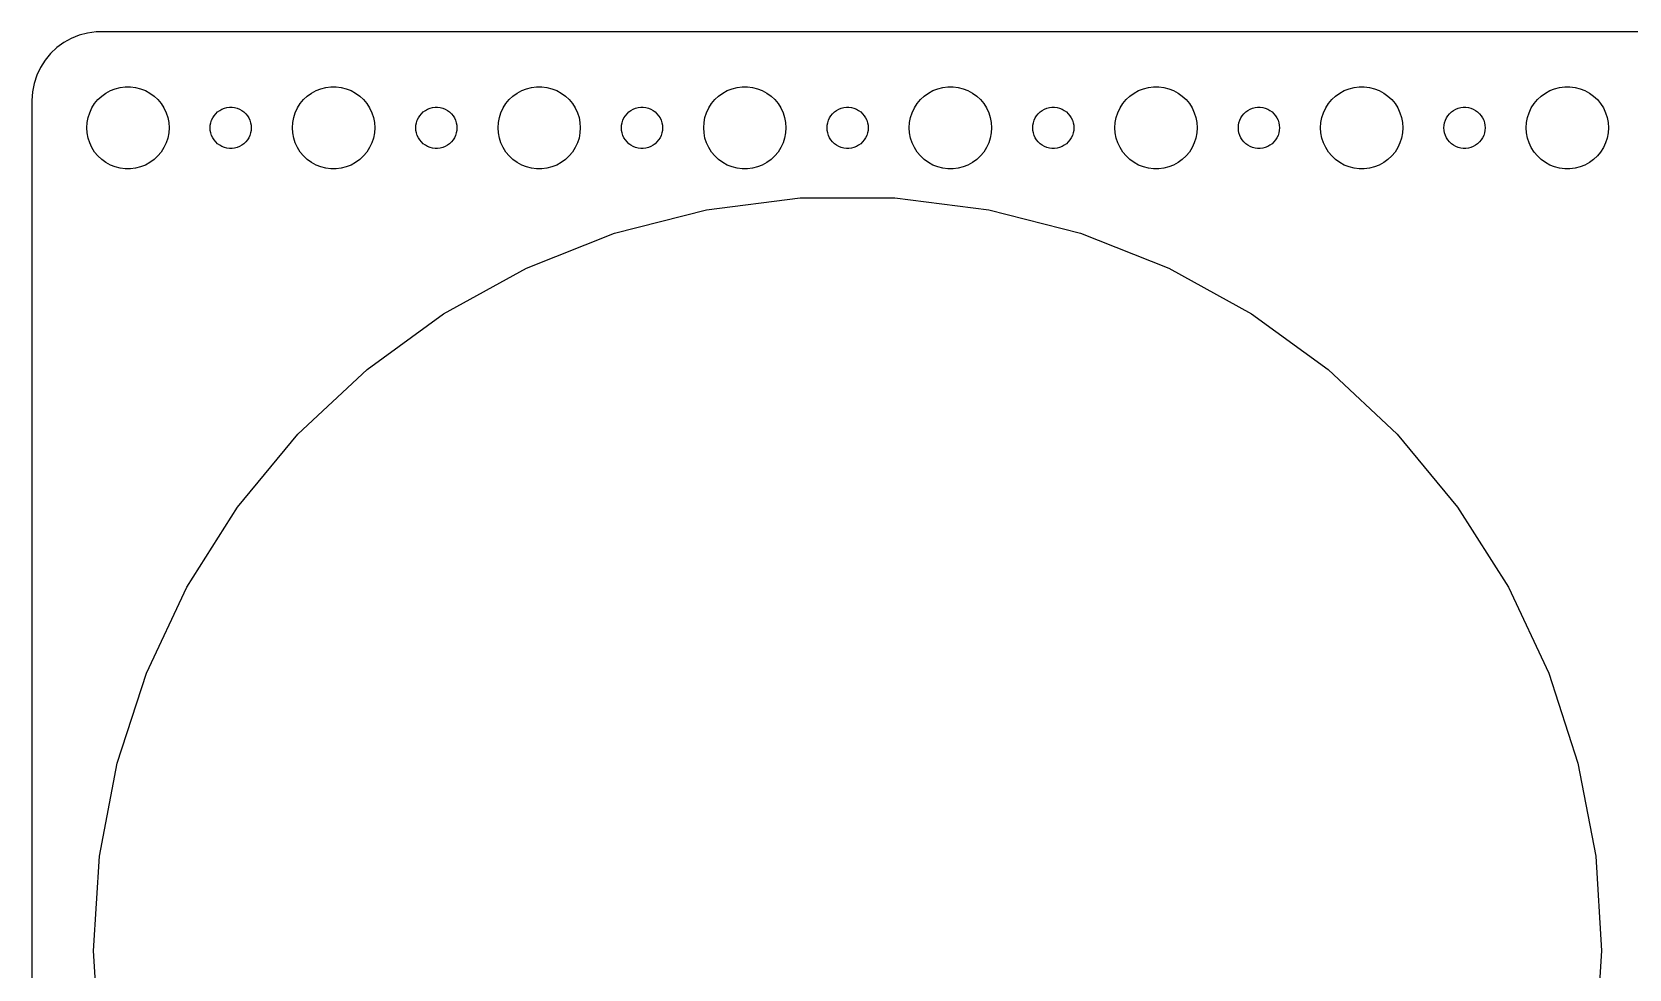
# Model space of a CAD drawing. Header units: metres. Extents: x -232 to 232, y -67 to 67.
# Drawn here: x -232 to -115.5, y -1.3 to 67 of the extents above; entities that cross this region are included whole.
import ezdxf

# ---------------------------------------------------------------- set-up
doc = ezdxf.new("R2010")
doc.units = ezdxf.units.M

msp = doc.modelspace()

# ---------------------------------------------------------------- linework, layer by layer
for p, q in [((-229.129, 66.5241), (-229.679, 66.2216)), ((-228.545, 66.7553), (-229.129, 66.5241)), ((-227.937, 66.9114), (-228.545, 66.7553)), ((-227.314, 66.9901), (-227.937, 66.9114)), ((227.314, 66.9901), (-227.314, 66.9901)), ((-230.645, 65.4227), (-231.045, 64.9389)), ((-230.187, 65.8526), (-230.645, 65.4227)), ((-229.679, 66.2216), (-230.187, 65.8526)), ((-231.382, 64.4088), (-231.649, 63.8406)), ((-231.045, 64.9389), (-231.382, 64.4088)), ((-231.843, 63.2434), (-231.961, 62.6267)), ((-231.649, 63.8406), (-231.843, 63.2434)), ((-225.927, 62.8532), (-225.562, 62.9469)), ((-225.562, 62.9469), (-225.188, 62.9941)), ((-225.188, 62.9941), (-224.812, 62.9941)), ((-224.812, 62.9941), (-224.438, 62.9469)), ((-224.438, 62.9469), (-224.073, 62.8532)), ((-210.927, 62.8532), (-210.562, 62.9469)), ((-210.562, 62.9469), (-210.188, 62.9941)), ((-210.188, 62.9941), (-209.812, 62.9941)), ((-209.812, 62.9941), (-209.438, 62.9469)), ((-209.438, 62.9469), (-209.073, 62.8532)), ((-195.927, 62.8532), (-195.562, 62.9469)), ((-195.562, 62.9469), (-195.188, 62.9941)), ((-195.188, 62.9941), (-194.812, 62.9941)), ((-194.812, 62.9941), (-194.438, 62.9469)), ((-194.438, 62.9469), (-194.073, 62.8532)), ((-180.927, 62.8532), (-180.562, 62.9469)), ((-180.562, 62.9469), (-180.188, 62.9941)), ((-180.188, 62.9941), (-179.812, 62.9941)), ((-179.812, 62.9941), (-179.438, 62.9469)), ((-179.438, 62.9469), (-179.073, 62.8532)), ((-165.927, 62.8532), (-165.562, 62.9469)), ((-165.562, 62.9469), (-165.188, 62.9941)), ((-165.188, 62.9941), (-164.812, 62.9941)), ((-164.812, 62.9941), (-164.438, 62.9469)), ((-164.438, 62.9469), (-164.073, 62.8532)), ((-150.927, 62.8532), (-150.562, 62.9469)), ((-150.562, 62.9469), (-150.188, 62.9941)), ((-150.188, 62.9941), (-149.812, 62.9941)), ((-149.812, 62.9941), (-149.438, 62.9469)), ((-149.438, 62.9469), (-149.073, 62.8532)), ((-135.927, 62.8532), (-135.562, 62.9469)), ((-135.562, 62.9469), (-135.188, 62.9941)), ((-135.188, 62.9941), (-134.812, 62.9941)), ((-134.812, 62.9941), (-134.438, 62.9469)), ((-134.438, 62.9469), (-134.073, 62.8532)), ((-120.927, 62.8532), (-120.562, 62.9469)), ((-120.562, 62.9469), (-120.188, 62.9941)), ((-120.188, 62.9941), (-119.812, 62.9941)), ((-119.812, 62.9941), (-119.438, 62.9469)), ((-119.438, 62.9469), (-119.073, 62.8532)), ((-231.961, 62.6267), (-232, 62)), ((-232, 62), (-232, -62)), ((-227.629, 61.4453), (-227.427, 61.7634)), ((-227.427, 61.7634), (-227.187, 62.0536)), ((-227.187, 62.0536), (-226.912, 62.3115)), ((-226.912, 62.3115), (-226.607, 62.533)), ((-226.607, 62.533), (-226.277, 62.7145)), ((-226.277, 62.7145), (-225.927, 62.8532)), ((-224.073, 62.8532), (-223.723, 62.7145)), ((-223.723, 62.7145), (-223.393, 62.533)), ((-223.393, 62.533), (-223.088, 62.3115)), ((-223.088, 62.3115), (-222.813, 62.0536)), ((-222.813, 62.0536), (-222.573, 61.7634)), ((-222.573, 61.7634), (-222.371, 61.4453)), ((-212.629, 61.4453), (-212.427, 61.7634)), ((-212.427, 61.7634), (-212.187, 62.0536)), ((-212.187, 62.0536), (-211.912, 62.3115)), ((-211.912, 62.3115), (-211.607, 62.533)), ((-211.607, 62.533), (-211.277, 62.7145)), ((-211.277, 62.7145), (-210.927, 62.8532)), ((-209.073, 62.8532), (-208.723, 62.7145)), ((-208.723, 62.7145), (-208.393, 62.533)), ((-208.393, 62.533), (-208.088, 62.3115)), ((-208.088, 62.3115), (-207.813, 62.0536)), ((-207.813, 62.0536), (-207.573, 61.7634)), ((-207.573, 61.7634), (-207.371, 61.4453)), ((-197.629, 61.4453), (-197.427, 61.7634)), ((-197.427, 61.7634), (-197.187, 62.0536)), ((-197.187, 62.0536), (-196.912, 62.3115)), ((-196.912, 62.3115), (-196.607, 62.533)), ((-196.607, 62.533), (-196.277, 62.7145)), ((-196.277, 62.7145), (-195.927, 62.8532)), ((-194.073, 62.8532), (-193.723, 62.7145)), ((-193.723, 62.7145), (-193.393, 62.533)), ((-193.393, 62.533), (-193.088, 62.3115)), ((-193.088, 62.3115), (-192.813, 62.0536)), ((-192.813, 62.0536), (-192.573, 61.7634)), ((-192.573, 61.7634), (-192.371, 61.4453)), ((-182.629, 61.4453), (-182.427, 61.7634)), ((-182.427, 61.7634), (-182.187, 62.0536)), ((-182.187, 62.0536), (-181.912, 62.3115)), ((-181.912, 62.3115), (-181.607, 62.533)), ((-181.607, 62.533), (-181.277, 62.7145)), ((-181.277, 62.7145), (-180.927, 62.8532)), ((-179.073, 62.8532), (-178.723, 62.7145)), ((-178.723, 62.7145), (-178.393, 62.533)), ((-178.393, 62.533), (-178.088, 62.3115)), ((-178.088, 62.3115), (-177.813, 62.0536)), ((-177.813, 62.0536), (-177.573, 61.7634)), ((-177.573, 61.7634), (-177.371, 61.4453)), ((-167.629, 61.4453), (-167.427, 61.7634)), ((-167.427, 61.7634), (-167.187, 62.0536)), ((-167.187, 62.0536), (-166.912, 62.3115)), ((-166.912, 62.3115), (-166.607, 62.533)), ((-166.607, 62.533), (-166.277, 62.7145)), ((-166.277, 62.7145), (-165.927, 62.8532)), ((-164.073, 62.8532), (-163.723, 62.7145)), ((-163.723, 62.7145), (-163.393, 62.533)), ((-163.393, 62.533), (-163.088, 62.3115)), ((-163.088, 62.3115), (-162.813, 62.0536)), ((-162.813, 62.0536), (-162.573, 61.7634)), ((-162.573, 61.7634), (-162.371, 61.4453)), ((-152.629, 61.4453), (-152.427, 61.7634)), ((-152.427, 61.7634), (-152.187, 62.0536)), ((-152.187, 62.0536), (-151.912, 62.3115)), ((-151.912, 62.3115), (-151.607, 62.533)), ((-151.607, 62.533), (-151.277, 62.7145)), ((-151.277, 62.7145), (-150.927, 62.8532)), ((-149.073, 62.8532), (-148.723, 62.7145)), ((-148.723, 62.7145), (-148.393, 62.533)), ((-148.393, 62.533), (-148.088, 62.3115)), ((-148.088, 62.3115), (-147.813, 62.0536)), ((-147.813, 62.0536), (-147.573, 61.7634)), ((-147.573, 61.7634), (-147.371, 61.4453)), ((-137.629, 61.4453), (-137.427, 61.7634)), ((-137.427, 61.7634), (-137.187, 62.0536)), ((-137.187, 62.0536), (-136.912, 62.3115)), ((-136.912, 62.3115), (-136.607, 62.533)), ((-136.607, 62.533), (-136.277, 62.7145)), ((-136.277, 62.7145), (-135.927, 62.8532)), ((-134.073, 62.8532), (-133.723, 62.7145)), ((-133.723, 62.7145), (-133.393, 62.533)), ((-133.393, 62.533), (-133.088, 62.3115)), ((-133.088, 62.3115), (-132.813, 62.0536)), ((-132.813, 62.0536), (-132.573, 61.7634)), ((-132.573, 61.7634), (-132.371, 61.4453)), ((-122.629, 61.4453), (-122.427, 61.7634)), ((-122.427, 61.7634), (-122.187, 62.0536)), ((-122.187, 62.0536), (-121.912, 62.3115)), ((-121.912, 62.3115), (-121.607, 62.533)), ((-121.607, 62.533), (-121.277, 62.7145)), ((-121.277, 62.7145), (-120.927, 62.8532)), ((-119.073, 62.8532), (-118.723, 62.7145)), ((-118.723, 62.7145), (-118.393, 62.533)), ((-118.393, 62.533), (-118.088, 62.3115)), ((-118.088, 62.3115), (-117.813, 62.0536)), ((-117.813, 62.0536), (-117.573, 61.7634)), ((-117.573, 61.7634), (-117.371, 61.4453)), ((-227.976, 60.376), (-227.906, 60.7461)), ((-227.906, 60.7461), (-227.789, 61.1044)), ((-227.789, 61.1044), (-227.629, 61.4453)), ((-222.371, 61.4453), (-222.211, 61.1044)), ((-222.211, 61.1044), (-222.094, 60.7461)), ((-222.094, 60.7461), (-222.024, 60.376)), ((-218.895, 60.5522), (-218.814, 60.7226)), ((-218.814, 60.7226), (-218.714, 60.8817)), ((-218.714, 60.8817), (-218.593, 61.0268)), ((-218.593, 61.0268), (-218.456, 61.1558)), ((-218.456, 61.1558), (-218.304, 61.2665)), ((-218.304, 61.2665), (-218.139, 61.3572)), ((-218.139, 61.3572), (-217.964, 61.4266)), ((-217.964, 61.4266), (-217.781, 61.4734)), ((-217.781, 61.4734), (-217.594, 61.497)), ((-217.594, 61.497), (-217.406, 61.497)), ((-217.406, 61.497), (-217.219, 61.4734)), ((-217.219, 61.4734), (-217.036, 61.4266)), ((-217.036, 61.4266), (-216.861, 61.3572)), ((-216.861, 61.3572), (-216.696, 61.2665)), ((-216.696, 61.2665), (-216.544, 61.1558)), ((-216.544, 61.1558), (-216.407, 61.0268)), ((-216.407, 61.0268), (-216.286, 60.8817)), ((-216.286, 60.8817), (-216.186, 60.7226)), ((-216.186, 60.7226), (-216.105, 60.5522)), ((-212.976, 60.376), (-212.906, 60.7461)), ((-212.906, 60.7461), (-212.789, 61.1044)), ((-212.789, 61.1044), (-212.629, 61.4453)), ((-207.371, 61.4453), (-207.211, 61.1044)), ((-207.211, 61.1044), (-207.094, 60.7461)), ((-207.094, 60.7461), (-207.024, 60.376)), ((-203.895, 60.5522), (-203.814, 60.7226)), ((-203.814, 60.7226), (-203.714, 60.8817)), ((-203.714, 60.8817), (-203.593, 61.0268)), ((-203.593, 61.0268), (-203.456, 61.1558)), ((-203.456, 61.1558), (-203.304, 61.2665)), ((-203.304, 61.2665), (-203.139, 61.3572)), ((-203.139, 61.3572), (-202.964, 61.4266)), ((-202.964, 61.4266), (-202.781, 61.4734)), ((-202.781, 61.4734), (-202.594, 61.497)), ((-202.594, 61.497), (-202.406, 61.497)), ((-202.406, 61.497), (-202.219, 61.4734)), ((-202.219, 61.4734), (-202.036, 61.4266)), ((-202.036, 61.4266), (-201.861, 61.3572)), ((-201.861, 61.3572), (-201.696, 61.2665)), ((-201.696, 61.2665), (-201.544, 61.1558)), ((-201.544, 61.1558), (-201.407, 61.0268)), ((-201.407, 61.0268), (-201.286, 60.8817)), ((-201.286, 60.8817), (-201.186, 60.7226)), ((-201.186, 60.7226), (-201.105, 60.5522)), ((-197.976, 60.376), (-197.906, 60.7461)), ((-197.906, 60.7461), (-197.789, 61.1044)), ((-197.789, 61.1044), (-197.629, 61.4453)), ((-192.371, 61.4453), (-192.211, 61.1044)), ((-192.211, 61.1044), (-192.094, 60.7461)), ((-192.094, 60.7461), (-192.024, 60.376)), ((-188.895, 60.5522), (-188.814, 60.7226)), ((-188.814, 60.7226), (-188.714, 60.8817)), ((-188.714, 60.8817), (-188.593, 61.0268)), ((-188.593, 61.0268), (-188.456, 61.1558)), ((-188.456, 61.1558), (-188.304, 61.2665)), ((-188.304, 61.2665), (-188.139, 61.3572)), ((-188.139, 61.3572), (-187.964, 61.4266)), ((-187.964, 61.4266), (-187.781, 61.4734)), ((-187.781, 61.4734), (-187.594, 61.497)), ((-187.594, 61.497), (-187.406, 61.497)), ((-187.406, 61.497), (-187.219, 61.4734)), ((-187.219, 61.4734), (-187.036, 61.4266)), ((-187.036, 61.4266), (-186.861, 61.3572)), ((-186.861, 61.3572), (-186.696, 61.2665)), ((-186.696, 61.2665), (-186.544, 61.1558)), ((-186.544, 61.1558), (-186.407, 61.0268)), ((-186.407, 61.0268), (-186.286, 60.8817)), ((-186.286, 60.8817), (-186.186, 60.7226)), ((-186.186, 60.7226), (-186.105, 60.5522)), ((-182.976, 60.376), (-182.906, 60.7461)), ((-182.906, 60.7461), (-182.789, 61.1044)), ((-182.789, 61.1044), (-182.629, 61.4453)), ((-177.371, 61.4453), (-177.211, 61.1044)), ((-177.211, 61.1044), (-177.094, 60.7461)), ((-177.094, 60.7461), (-177.024, 60.376)), ((-173.895, 60.5522), (-173.814, 60.7226)), ((-173.814, 60.7226), (-173.714, 60.8817)), ((-173.714, 60.8817), (-173.593, 61.0268)), ((-173.593, 61.0268), (-173.456, 61.1558)), ((-173.456, 61.1558), (-173.304, 61.2665)), ((-173.304, 61.2665), (-173.139, 61.3572)), ((-173.139, 61.3572), (-172.964, 61.4266)), ((-172.964, 61.4266), (-172.781, 61.4734)), ((-172.781, 61.4734), (-172.594, 61.497)), ((-172.594, 61.497), (-172.406, 61.497)), ((-172.406, 61.497), (-172.219, 61.4734)), ((-172.219, 61.4734), (-172.036, 61.4266)), ((-172.036, 61.4266), (-171.861, 61.3572)), ((-171.861, 61.3572), (-171.696, 61.2665)), ((-171.696, 61.2665), (-171.544, 61.1558)), ((-171.544, 61.1558), (-171.407, 61.0268)), ((-171.407, 61.0268), (-171.286, 60.8817)), ((-171.286, 60.8817), (-171.186, 60.7226)), ((-171.186, 60.7226), (-171.105, 60.5522)), ((-167.976, 60.376), (-167.906, 60.7461)), ((-167.906, 60.7461), (-167.789, 61.1044)), ((-167.789, 61.1044), (-167.629, 61.4453)), ((-162.371, 61.4453), (-162.211, 61.1044)), ((-162.211, 61.1044), (-162.094, 60.7461)), ((-162.094, 60.7461), (-162.024, 60.376)), ((-158.895, 60.5522), (-158.814, 60.7226)), ((-158.814, 60.7226), (-158.714, 60.8817)), ((-158.714, 60.8817), (-158.593, 61.0268)), ((-158.593, 61.0268), (-158.456, 61.1558)), ((-158.456, 61.1558), (-158.304, 61.2665)), ((-158.304, 61.2665), (-158.139, 61.3572)), ((-158.139, 61.3572), (-157.964, 61.4266)), ((-157.964, 61.4266), (-157.781, 61.4734)), ((-157.781, 61.4734), (-157.594, 61.497)), ((-157.594, 61.497), (-157.406, 61.497)), ((-157.406, 61.497), (-157.219, 61.4734)), ((-157.219, 61.4734), (-157.036, 61.4266)), ((-157.036, 61.4266), (-156.861, 61.3572)), ((-156.861, 61.3572), (-156.696, 61.2665)), ((-156.696, 61.2665), (-156.544, 61.1558)), ((-156.544, 61.1558), (-156.407, 61.0268)), ((-156.407, 61.0268), (-156.286, 60.8817)), ((-156.286, 60.8817), (-156.186, 60.7226)), ((-156.186, 60.7226), (-156.105, 60.5522)), ((-152.976, 60.376), (-152.906, 60.7461)), ((-152.906, 60.7461), (-152.789, 61.1044)), ((-152.789, 61.1044), (-152.629, 61.4453)), ((-147.371, 61.4453), (-147.211, 61.1044)), ((-147.211, 61.1044), (-147.094, 60.7461)), ((-147.094, 60.7461), (-147.024, 60.376)), ((-143.895, 60.5522), (-143.814, 60.7226)), ((-143.814, 60.7226), (-143.714, 60.8817)), ((-143.714, 60.8817), (-143.593, 61.0268)), ((-143.593, 61.0268), (-143.456, 61.1558)), ((-143.456, 61.1558), (-143.304, 61.2665)), ((-143.304, 61.2665), (-143.139, 61.3572)), ((-143.139, 61.3572), (-142.964, 61.4266)), ((-142.964, 61.4266), (-142.781, 61.4734)), ((-142.781, 61.4734), (-142.594, 61.497)), ((-142.594, 61.497), (-142.406, 61.497)), ((-142.406, 61.497), (-142.219, 61.4734)), ((-142.219, 61.4734), (-142.036, 61.4266)), ((-142.036, 61.4266), (-141.861, 61.3572)), ((-141.861, 61.3572), (-141.696, 61.2665)), ((-141.696, 61.2665), (-141.544, 61.1558)), ((-141.544, 61.1558), (-141.407, 61.0268)), ((-141.407, 61.0268), (-141.286, 60.8817)), ((-141.286, 60.8817), (-141.186, 60.7226)), ((-141.186, 60.7226), (-141.105, 60.5522)), ((-137.976, 60.376), (-137.906, 60.7461)), ((-137.906, 60.7461), (-137.789, 61.1044)), ((-137.789, 61.1044), (-137.629, 61.4453)), ((-132.371, 61.4453), (-132.211, 61.1044)), ((-132.211, 61.1044), (-132.094, 60.7461)), ((-132.094, 60.7461), (-132.024, 60.376)), ((-128.895, 60.5522), (-128.814, 60.7226)), ((-128.814, 60.7226), (-128.714, 60.8817)), ((-128.714, 60.8817), (-128.593, 61.0268)), ((-128.593, 61.0268), (-128.456, 61.1558)), ((-128.456, 61.1558), (-128.304, 61.2665)), ((-128.304, 61.2665), (-128.139, 61.3572)), ((-128.139, 61.3572), (-127.964, 61.4266)), ((-127.964, 61.4266), (-127.781, 61.4734)), ((-127.781, 61.4734), (-127.594, 61.497)), ((-127.594, 61.497), (-127.406, 61.497)), ((-127.406, 61.497), (-127.219, 61.4734)), ((-127.219, 61.4734), (-127.036, 61.4266)), ((-127.036, 61.4266), (-126.861, 61.3572)), ((-126.861, 61.3572), (-126.696, 61.2665)), ((-126.696, 61.2665), (-126.544, 61.1558)), ((-126.544, 61.1558), (-126.407, 61.0268)), ((-126.407, 61.0268), (-126.286, 60.8817)), ((-126.286, 60.8817), (-126.186, 60.7226)), ((-126.186, 60.7226), (-126.105, 60.5522)), ((-122.976, 60.376), (-122.906, 60.7461)), ((-122.906, 60.7461), (-122.789, 61.1044)), ((-122.789, 61.1044), (-122.629, 61.4453)), ((-117.371, 61.4453), (-117.211, 61.1044)), ((-117.211, 61.1044), (-117.094, 60.7461)), ((-117.094, 60.7461), (-117.024, 60.376)), ((-228, 60), (-227.976, 60.376)), ((-227.976, 59.624), (-228, 60)), ((-227.906, 59.2539), (-227.976, 59.624)), ((-222.024, 59.624), (-222.094, 59.2539)), ((-222.024, 60.376), (-222, 60)), ((-222, 60), (-222.024, 59.624)), ((-219, 60), (-218.988, 60.188)), ((-218.988, 59.812), (-219, 60)), ((-218.988, 60.188), (-218.953, 60.373)), ((-218.953, 59.627), (-218.988, 59.812)), ((-218.953, 60.373), (-218.895, 60.5522)), ((-218.895, 59.4478), (-218.953, 59.627)), ((-218.814, 59.2774), (-218.895, 59.4478)), ((-216.105, 59.4478), (-216.186, 59.2774)), ((-216.105, 60.5522), (-216.047, 60.373)), ((-216.047, 59.627), (-216.105, 59.4478)), ((-216.047, 60.373), (-216.012, 60.188)), ((-216.012, 59.812), (-216.047, 59.627)), ((-216.012, 60.188), (-216, 60)), ((-216, 60), (-216.012, 59.812)), ((-213, 60), (-212.976, 60.376)), ((-212.976, 59.624), (-213, 60)), ((-212.906, 59.2539), (-212.976, 59.624)), ((-207.024, 59.624), (-207.094, 59.2539)), ((-207.024, 60.376), (-207, 60)), ((-207, 60), (-207.024, 59.624)), ((-204, 60), (-203.988, 60.188)), ((-203.988, 59.812), (-204, 60)), ((-203.988, 60.188), (-203.953, 60.373)), ((-203.953, 59.627), (-203.988, 59.812)), ((-203.953, 60.373), (-203.895, 60.5522)), ((-203.895, 59.4478), (-203.953, 59.627)), ((-203.814, 59.2774), (-203.895, 59.4478)), ((-201.105, 59.4478), (-201.186, 59.2774)), ((-201.105, 60.5522), (-201.047, 60.373)), ((-201.047, 59.627), (-201.105, 59.4478)), ((-201.047, 60.373), (-201.012, 60.188)), ((-201.012, 59.812), (-201.047, 59.627)), ((-201.012, 60.188), (-201, 60)), ((-201, 60), (-201.012, 59.812)), ((-198, 60), (-197.976, 60.376)), ((-197.976, 59.624), (-198, 60)), ((-197.906, 59.2539), (-197.976, 59.624)), ((-192.024, 59.624), (-192.094, 59.2539)), ((-192.024, 60.376), (-192, 60)), ((-192, 60), (-192.024, 59.624)), ((-189, 60), (-188.988, 60.188)), ((-188.988, 59.812), (-189, 60)), ((-188.988, 60.188), (-188.953, 60.373)), ((-188.953, 59.627), (-188.988, 59.812)), ((-188.953, 60.373), (-188.895, 60.5522)), ((-188.895, 59.4478), (-188.953, 59.627)), ((-188.814, 59.2774), (-188.895, 59.4478)), ((-186.105, 59.4478), (-186.186, 59.2774)), ((-186.105, 60.5522), (-186.047, 60.373)), ((-186.047, 59.627), (-186.105, 59.4478)), ((-186.047, 60.373), (-186.012, 60.188)), ((-186.012, 59.812), (-186.047, 59.627)), ((-186.012, 60.188), (-186, 60)), ((-186, 60), (-186.012, 59.812)), ((-183, 60), (-182.976, 60.376)), ((-182.976, 59.624), (-183, 60)), ((-182.906, 59.2539), (-182.976, 59.624)), ((-177.024, 59.624), (-177.094, 59.2539)), ((-177.024, 60.376), (-177, 60)), ((-177, 60), (-177.024, 59.624)), ((-174, 60), (-173.988, 60.188)), ((-173.988, 59.812), (-174, 60)), ((-173.988, 60.188), (-173.953, 60.373)), ((-173.953, 59.627), (-173.988, 59.812)), ((-173.953, 60.373), (-173.895, 60.5522)), ((-173.895, 59.4478), (-173.953, 59.627)), ((-173.814, 59.2774), (-173.895, 59.4478)), ((-171.105, 59.4478), (-171.186, 59.2774)), ((-171.105, 60.5522), (-171.047, 60.373)), ((-171.047, 59.627), (-171.105, 59.4478)), ((-171.047, 60.373), (-171.012, 60.188)), ((-171.012, 59.812), (-171.047, 59.627)), ((-171.012, 60.188), (-171, 60)), ((-171, 60), (-171.012, 59.812)), ((-168, 60), (-167.976, 60.376)), ((-167.976, 59.624), (-168, 60)), ((-167.906, 59.2539), (-167.976, 59.624)), ((-162.024, 59.624), (-162.094, 59.2539)), ((-162.024, 60.376), (-162, 60)), ((-162, 60), (-162.024, 59.624)), ((-159, 60), (-158.988, 60.188)), ((-158.988, 59.812), (-159, 60)), ((-158.988, 60.188), (-158.953, 60.373)), ((-158.953, 59.627), (-158.988, 59.812)), ((-158.953, 60.373), (-158.895, 60.5522)), ((-158.895, 59.4478), (-158.953, 59.627)), ((-158.814, 59.2774), (-158.895, 59.4478)), ((-156.105, 59.4478), (-156.186, 59.2774)), ((-156.105, 60.5522), (-156.047, 60.373)), ((-156.047, 59.627), (-156.105, 59.4478)), ((-156.047, 60.373), (-156.012, 60.188)), ((-156.012, 59.812), (-156.047, 59.627)), ((-156.012, 60.188), (-156, 60)), ((-156, 60), (-156.012, 59.812)), ((-153, 60), (-152.976, 60.376)), ((-152.976, 59.624), (-153, 60)), ((-152.906, 59.2539), (-152.976, 59.624)), ((-147.024, 59.624), (-147.094, 59.2539)), ((-147.024, 60.376), (-147, 60)), ((-147, 60), (-147.024, 59.624)), ((-144, 60), (-143.988, 60.188)), ((-143.988, 59.812), (-144, 60)), ((-143.988, 60.188), (-143.953, 60.373)), ((-143.953, 59.627), (-143.988, 59.812)), ((-143.953, 60.373), (-143.895, 60.5522)), ((-143.895, 59.4478), (-143.953, 59.627)), ((-143.814, 59.2774), (-143.895, 59.4478)), ((-141.105, 59.4478), (-141.186, 59.2774)), ((-141.105, 60.5522), (-141.047, 60.373)), ((-141.047, 59.627), (-141.105, 59.4478)), ((-141.047, 60.373), (-141.012, 60.188)), ((-141.012, 59.812), (-141.047, 59.627)), ((-141.012, 60.188), (-141, 60)), ((-141, 60), (-141.012, 59.812)), ((-138, 60), (-137.976, 60.376)), ((-137.976, 59.624), (-138, 60)), ((-137.906, 59.2539), (-137.976, 59.624)), ((-132.024, 59.624), (-132.094, 59.2539)), ((-132.024, 60.376), (-132, 60)), ((-132, 60), (-132.024, 59.624)), ((-129, 60), (-128.988, 60.188)), ((-128.988, 59.812), (-129, 60)), ((-128.988, 60.188), (-128.953, 60.373)), ((-128.953, 59.627), (-128.988, 59.812)), ((-128.953, 60.373), (-128.895, 60.5522)), ((-128.895, 59.4478), (-128.953, 59.627)), ((-128.814, 59.2774), (-128.895, 59.4478)), ((-126.105, 59.4478), (-126.186, 59.2774)), ((-126.105, 60.5522), (-126.047, 60.373)), ((-126.047, 59.627), (-126.105, 59.4478)), ((-126.047, 60.373), (-126.012, 60.188)), ((-126.012, 59.812), (-126.047, 59.627)), ((-126.012, 60.188), (-126, 60)), ((-126, 60), (-126.012, 59.812)), ((-123, 60), (-122.976, 60.376)), ((-122.976, 59.624), (-123, 60)), ((-122.906, 59.2539), (-122.976, 59.624)), ((-117.024, 59.624), (-117.094, 59.2539)), ((-117.024, 60.376), (-117, 60)), ((-117, 60), (-117.024, 59.624)), ((-227.789, 58.8956), (-227.906, 59.2539)), ((-227.629, 58.5547), (-227.789, 58.8956)), ((-227.427, 58.2366), (-227.629, 58.5547)), ((-222.371, 58.5547), (-222.573, 58.2366)), ((-222.211, 58.8956), (-222.371, 58.5547)), ((-222.094, 59.2539), (-222.211, 58.8956)), ((-218.714, 59.1183), (-218.814, 59.2774)), ((-218.593, 58.9732), (-218.714, 59.1183)), ((-218.456, 58.8442), (-218.593, 58.9732)), ((-218.304, 58.7335), (-218.456, 58.8442)), ((-218.139, 58.6428), (-218.304, 58.7335)), ((-217.964, 58.5734), (-218.139, 58.6428)), ((-217.781, 58.5266), (-217.964, 58.5734)), ((-217.594, 58.503), (-217.781, 58.5266)), ((-217.406, 58.503), (-217.594, 58.503)), ((-217.219, 58.5266), (-217.406, 58.503)), ((-217.036, 58.5734), (-217.219, 58.5266)), ((-216.861, 58.6428), (-217.036, 58.5734)), ((-216.696, 58.7335), (-216.861, 58.6428)), ((-216.544, 58.8442), (-216.696, 58.7335)), ((-216.407, 58.9732), (-216.544, 58.8442)), ((-216.286, 59.1183), (-216.407, 58.9732)), ((-216.186, 59.2774), (-216.286, 59.1183)), ((-212.789, 58.8956), (-212.906, 59.2539)), ((-212.629, 58.5547), (-212.789, 58.8956)), ((-212.427, 58.2366), (-212.629, 58.5547)), ((-207.371, 58.5547), (-207.573, 58.2366)), ((-207.211, 58.8956), (-207.371, 58.5547)), ((-207.094, 59.2539), (-207.211, 58.8956)), ((-203.714, 59.1183), (-203.814, 59.2774)), ((-203.593, 58.9732), (-203.714, 59.1183)), ((-203.456, 58.8442), (-203.593, 58.9732)), ((-203.304, 58.7335), (-203.456, 58.8442)), ((-203.139, 58.6428), (-203.304, 58.7335)), ((-202.964, 58.5734), (-203.139, 58.6428)), ((-202.781, 58.5266), (-202.964, 58.5734)), ((-202.594, 58.503), (-202.781, 58.5266)), ((-202.406, 58.503), (-202.594, 58.503)), ((-202.219, 58.5266), (-202.406, 58.503)), ((-202.036, 58.5734), (-202.219, 58.5266)), ((-201.861, 58.6428), (-202.036, 58.5734)), ((-201.696, 58.7335), (-201.861, 58.6428)), ((-201.544, 58.8442), (-201.696, 58.7335)), ((-201.407, 58.9732), (-201.544, 58.8442)), ((-201.286, 59.1183), (-201.407, 58.9732)), ((-201.186, 59.2774), (-201.286, 59.1183)), ((-197.789, 58.8956), (-197.906, 59.2539)), ((-197.629, 58.5547), (-197.789, 58.8956)), ((-197.427, 58.2366), (-197.629, 58.5547)), ((-192.371, 58.5547), (-192.573, 58.2366)), ((-192.211, 58.8956), (-192.371, 58.5547)), ((-192.094, 59.2539), (-192.211, 58.8956)), ((-188.714, 59.1183), (-188.814, 59.2774)), ((-188.593, 58.9732), (-188.714, 59.1183)), ((-188.456, 58.8442), (-188.593, 58.9732)), ((-188.304, 58.7335), (-188.456, 58.8442)), ((-188.139, 58.6428), (-188.304, 58.7335)), ((-187.964, 58.5734), (-188.139, 58.6428)), ((-187.781, 58.5266), (-187.964, 58.5734)), ((-187.594, 58.503), (-187.781, 58.5266)), ((-187.406, 58.503), (-187.594, 58.503)), ((-187.219, 58.5266), (-187.406, 58.503)), ((-187.036, 58.5734), (-187.219, 58.5266)), ((-186.861, 58.6428), (-187.036, 58.5734)), ((-186.696, 58.7335), (-186.861, 58.6428)), ((-186.544, 58.8442), (-186.696, 58.7335)), ((-186.407, 58.9732), (-186.544, 58.8442)), ((-186.286, 59.1183), (-186.407, 58.9732)), ((-186.186, 59.2774), (-186.286, 59.1183)), ((-182.789, 58.8956), (-182.906, 59.2539)), ((-182.629, 58.5547), (-182.789, 58.8956)), ((-182.427, 58.2366), (-182.629, 58.5547)), ((-177.371, 58.5547), (-177.573, 58.2366)), ((-177.211, 58.8956), (-177.371, 58.5547)), ((-177.094, 59.2539), (-177.211, 58.8956)), ((-173.714, 59.1183), (-173.814, 59.2774)), ((-173.593, 58.9732), (-173.714, 59.1183)), ((-173.456, 58.8442), (-173.593, 58.9732)), ((-173.304, 58.7335), (-173.456, 58.8442)), ((-173.139, 58.6428), (-173.304, 58.7335)), ((-172.964, 58.5734), (-173.139, 58.6428)), ((-172.781, 58.5266), (-172.964, 58.5734)), ((-172.594, 58.503), (-172.781, 58.5266)), ((-172.406, 58.503), (-172.594, 58.503)), ((-172.219, 58.5266), (-172.406, 58.503)), ((-172.036, 58.5734), (-172.219, 58.5266)), ((-171.861, 58.6428), (-172.036, 58.5734)), ((-171.696, 58.7335), (-171.861, 58.6428)), ((-171.544, 58.8442), (-171.696, 58.7335)), ((-171.407, 58.9732), (-171.544, 58.8442)), ((-171.286, 59.1183), (-171.407, 58.9732)), ((-171.186, 59.2774), (-171.286, 59.1183)), ((-167.789, 58.8956), (-167.906, 59.2539)), ((-167.629, 58.5547), (-167.789, 58.8956)), ((-167.427, 58.2366), (-167.629, 58.5547)), ((-162.371, 58.5547), (-162.573, 58.2366)), ((-162.211, 58.8956), (-162.371, 58.5547)), ((-162.094, 59.2539), (-162.211, 58.8956)), ((-158.714, 59.1183), (-158.814, 59.2774)), ((-158.593, 58.9732), (-158.714, 59.1183)), ((-158.456, 58.8442), (-158.593, 58.9732)), ((-158.304, 58.7335), (-158.456, 58.8442)), ((-158.139, 58.6428), (-158.304, 58.7335)), ((-157.964, 58.5734), (-158.139, 58.6428)), ((-157.781, 58.5266), (-157.964, 58.5734)), ((-157.594, 58.503), (-157.781, 58.5266)), ((-157.406, 58.503), (-157.594, 58.503)), ((-157.219, 58.5266), (-157.406, 58.503)), ((-157.036, 58.5734), (-157.219, 58.5266)), ((-156.861, 58.6428), (-157.036, 58.5734)), ((-156.696, 58.7335), (-156.861, 58.6428)), ((-156.544, 58.8442), (-156.696, 58.7335)), ((-156.407, 58.9732), (-156.544, 58.8442)), ((-156.286, 59.1183), (-156.407, 58.9732)), ((-156.186, 59.2774), (-156.286, 59.1183)), ((-152.789, 58.8956), (-152.906, 59.2539)), ((-152.629, 58.5547), (-152.789, 58.8956)), ((-152.427, 58.2366), (-152.629, 58.5547)), ((-147.371, 58.5547), (-147.573, 58.2366)), ((-147.211, 58.8956), (-147.371, 58.5547)), ((-147.094, 59.2539), (-147.211, 58.8956)), ((-143.714, 59.1183), (-143.814, 59.2774)), ((-143.593, 58.9732), (-143.714, 59.1183)), ((-143.456, 58.8442), (-143.593, 58.9732)), ((-143.304, 58.7335), (-143.456, 58.8442)), ((-143.139, 58.6428), (-143.304, 58.7335)), ((-142.964, 58.5734), (-143.139, 58.6428)), ((-142.781, 58.5266), (-142.964, 58.5734)), ((-142.594, 58.503), (-142.781, 58.5266)), ((-142.406, 58.503), (-142.594, 58.503)), ((-142.219, 58.5266), (-142.406, 58.503)), ((-142.036, 58.5734), (-142.219, 58.5266)), ((-141.861, 58.6428), (-142.036, 58.5734)), ((-141.696, 58.7335), (-141.861, 58.6428)), ((-141.544, 58.8442), (-141.696, 58.7335)), ((-141.407, 58.9732), (-141.544, 58.8442)), ((-141.286, 59.1183), (-141.407, 58.9732)), ((-141.186, 59.2774), (-141.286, 59.1183)), ((-137.789, 58.8956), (-137.906, 59.2539)), ((-137.629, 58.5547), (-137.789, 58.8956)), ((-137.427, 58.2366), (-137.629, 58.5547)), ((-132.371, 58.5547), (-132.573, 58.2366)), ((-132.211, 58.8956), (-132.371, 58.5547)), ((-132.094, 59.2539), (-132.211, 58.8956)), ((-128.714, 59.1183), (-128.814, 59.2774)), ((-128.593, 58.9732), (-128.714, 59.1183)), ((-128.456, 58.8442), (-128.593, 58.9732)), ((-128.304, 58.7335), (-128.456, 58.8442)), ((-128.139, 58.6428), (-128.304, 58.7335)), ((-127.964, 58.5734), (-128.139, 58.6428)), ((-127.781, 58.5266), (-127.964, 58.5734)), ((-127.594, 58.503), (-127.781, 58.5266)), ((-127.406, 58.503), (-127.594, 58.503)), ((-127.219, 58.5266), (-127.406, 58.503)), ((-127.036, 58.5734), (-127.219, 58.5266)), ((-126.861, 58.6428), (-127.036, 58.5734)), ((-126.696, 58.7335), (-126.861, 58.6428)), ((-126.544, 58.8442), (-126.696, 58.7335)), ((-126.407, 58.9732), (-126.544, 58.8442)), ((-126.286, 59.1183), (-126.407, 58.9732)), ((-126.186, 59.2774), (-126.286, 59.1183)), ((-122.789, 58.8956), (-122.906, 59.2539)), ((-122.629, 58.5547), (-122.789, 58.8956)), ((-122.427, 58.2366), (-122.629, 58.5547)), ((-117.371, 58.5547), (-117.573, 58.2366)), ((-117.211, 58.8956), (-117.371, 58.5547)), ((-117.094, 59.2539), (-117.211, 58.8956)), ((-227.187, 57.9464), (-227.427, 58.2366)), ((-226.912, 57.6885), (-227.187, 57.9464)), ((-226.607, 57.467), (-226.912, 57.6885)), ((-226.277, 57.2855), (-226.607, 57.467)), ((-225.927, 57.1468), (-226.277, 57.2855)), ((-225.562, 57.0531), (-225.927, 57.1468)), ((-224.073, 57.1468), (-224.438, 57.0531)), ((-223.723, 57.2855), (-224.073, 57.1468)), ((-223.393, 57.467), (-223.723, 57.2855)), ((-223.088, 57.6885), (-223.393, 57.467)), ((-222.813, 57.9464), (-223.088, 57.6885)), ((-222.573, 58.2366), (-222.813, 57.9464)), ((-212.187, 57.9464), (-212.427, 58.2366)), ((-211.912, 57.6885), (-212.187, 57.9464)), ((-211.607, 57.467), (-211.912, 57.6885)), ((-211.277, 57.2855), (-211.607, 57.467)), ((-210.927, 57.1468), (-211.277, 57.2855)), ((-210.562, 57.0531), (-210.927, 57.1468)), ((-209.073, 57.1468), (-209.438, 57.0531)), ((-208.723, 57.2855), (-209.073, 57.1468)), ((-208.393, 57.467), (-208.723, 57.2855)), ((-208.088, 57.6885), (-208.393, 57.467)), ((-207.813, 57.9464), (-208.088, 57.6885)), ((-207.573, 58.2366), (-207.813, 57.9464)), ((-197.187, 57.9464), (-197.427, 58.2366)), ((-196.912, 57.6885), (-197.187, 57.9464)), ((-196.607, 57.467), (-196.912, 57.6885)), ((-196.277, 57.2855), (-196.607, 57.467)), ((-195.927, 57.1468), (-196.277, 57.2855)), ((-195.562, 57.0531), (-195.927, 57.1468)), ((-194.073, 57.1468), (-194.438, 57.0531)), ((-193.723, 57.2855), (-194.073, 57.1468)), ((-193.393, 57.467), (-193.723, 57.2855)), ((-193.088, 57.6885), (-193.393, 57.467)), ((-192.813, 57.9464), (-193.088, 57.6885)), ((-192.573, 58.2366), (-192.813, 57.9464)), ((-182.187, 57.9464), (-182.427, 58.2366)), ((-181.912, 57.6885), (-182.187, 57.9464)), ((-181.607, 57.467), (-181.912, 57.6885)), ((-181.277, 57.2855), (-181.607, 57.467)), ((-180.927, 57.1468), (-181.277, 57.2855)), ((-180.562, 57.0531), (-180.927, 57.1468)), ((-179.073, 57.1468), (-179.438, 57.0531)), ((-178.723, 57.2855), (-179.073, 57.1468)), ((-178.393, 57.467), (-178.723, 57.2855)), ((-178.088, 57.6885), (-178.393, 57.467)), ((-177.813, 57.9464), (-178.088, 57.6885)), ((-177.573, 58.2366), (-177.813, 57.9464)), ((-167.187, 57.9464), (-167.427, 58.2366)), ((-166.912, 57.6885), (-167.187, 57.9464)), ((-166.607, 57.467), (-166.912, 57.6885)), ((-166.277, 57.2855), (-166.607, 57.467)), ((-165.927, 57.1468), (-166.277, 57.2855)), ((-165.562, 57.0531), (-165.927, 57.1468)), ((-164.073, 57.1468), (-164.438, 57.0531)), ((-163.723, 57.2855), (-164.073, 57.1468)), ((-163.393, 57.467), (-163.723, 57.2855)), ((-163.088, 57.6885), (-163.393, 57.467)), ((-162.813, 57.9464), (-163.088, 57.6885)), ((-162.573, 58.2366), (-162.813, 57.9464)), ((-152.187, 57.9464), (-152.427, 58.2366)), ((-151.912, 57.6885), (-152.187, 57.9464)), ((-151.607, 57.467), (-151.912, 57.6885)), ((-151.277, 57.2855), (-151.607, 57.467)), ((-150.927, 57.1468), (-151.277, 57.2855)), ((-150.562, 57.0531), (-150.927, 57.1468)), ((-149.073, 57.1468), (-149.438, 57.0531)), ((-148.723, 57.2855), (-149.073, 57.1468)), ((-148.393, 57.467), (-148.723, 57.2855)), ((-148.088, 57.6885), (-148.393, 57.467)), ((-147.813, 57.9464), (-148.088, 57.6885)), ((-147.573, 58.2366), (-147.813, 57.9464)), ((-137.187, 57.9464), (-137.427, 58.2366)), ((-136.912, 57.6885), (-137.187, 57.9464)), ((-136.607, 57.467), (-136.912, 57.6885)), ((-136.277, 57.2855), (-136.607, 57.467)), ((-135.927, 57.1468), (-136.277, 57.2855)), ((-135.562, 57.0531), (-135.927, 57.1468)), ((-134.073, 57.1468), (-134.438, 57.0531)), ((-133.723, 57.2855), (-134.073, 57.1468)), ((-133.393, 57.467), (-133.723, 57.2855)), ((-133.088, 57.6885), (-133.393, 57.467)), ((-132.813, 57.9464), (-133.088, 57.6885)), ((-132.573, 58.2366), (-132.813, 57.9464)), ((-122.187, 57.9464), (-122.427, 58.2366)), ((-121.912, 57.6885), (-122.187, 57.9464)), ((-121.607, 57.467), (-121.912, 57.6885)), ((-121.277, 57.2855), (-121.607, 57.467)), ((-120.927, 57.1468), (-121.277, 57.2855)), ((-120.562, 57.0531), (-120.927, 57.1468)), ((-119.073, 57.1468), (-119.438, 57.0531)), ((-118.723, 57.2855), (-119.073, 57.1468)), ((-118.393, 57.467), (-118.723, 57.2855)), ((-118.088, 57.6885), (-118.393, 57.467)), ((-117.813, 57.9464), (-118.088, 57.6885)), ((-117.573, 58.2366), (-117.813, 57.9464)), ((-225.188, 57.0059), (-225.562, 57.0531)), ((-224.812, 57.0059), (-225.188, 57.0059)), ((-224.438, 57.0531), (-224.812, 57.0059)), ((-210.188, 57.0059), (-210.562, 57.0531)), ((-209.812, 57.0059), (-210.188, 57.0059)), ((-209.438, 57.0531), (-209.812, 57.0059)), ((-195.188, 57.0059), (-195.562, 57.0531)), ((-194.812, 57.0059), (-195.188, 57.0059)), ((-194.438, 57.0531), (-194.812, 57.0059)), ((-180.188, 57.0059), (-180.562, 57.0531)), ((-179.812, 57.0059), (-180.188, 57.0059)), ((-179.438, 57.0531), (-179.812, 57.0059)), ((-165.188, 57.0059), (-165.562, 57.0531)), ((-164.812, 57.0059), (-165.188, 57.0059)), ((-164.438, 57.0531), (-164.812, 57.0059)), ((-150.188, 57.0059), (-150.562, 57.0531)), ((-149.812, 57.0059), (-150.188, 57.0059)), ((-149.438, 57.0531), (-149.812, 57.0059)), ((-135.188, 57.0059), (-135.562, 57.0531)), ((-134.812, 57.0059), (-135.188, 57.0059)), ((-134.438, 57.0531), (-134.812, 57.0059)), ((-120.188, 57.0059), (-120.562, 57.0531)), ((-119.812, 57.0059), (-120.188, 57.0059)), ((-119.438, 57.0531), (-119.812, 57.0059)), ((-182.806, 54.0258), (-175.953, 54.8915)), ((-175.953, 54.8915), (-169.047, 54.8915)), ((-169.047, 54.8915), (-162.194, 54.0258)), ((-189.496, 52.3081), (-182.806, 54.0258)), ((-162.194, 54.0258), (-155.504, 52.3081)), ((-195.918, 49.7655), (-189.496, 52.3081)), ((-155.504, 52.3081), (-149.082, 49.7655)), ((-201.97, 46.438), (-195.918, 49.7655)), ((-149.082, 49.7655), (-143.03, 46.438)), ((-207.558, 42.3782), (-201.97, 46.438)), ((-143.03, 46.438), (-137.442, 42.3782)), ((-212.593, 37.6501), (-207.558, 42.3782)), ((-137.442, 42.3782), (-132.407, 37.6501)), ((-216.996, 32.3282), (-212.593, 37.6501)), ((-132.407, 37.6501), (-128.004, 32.3282)), ((-220.697, 26.4964), (-216.996, 32.3282)), ((-128.004, 32.3282), (-124.303, 26.4964)), ((-223.638, 20.2468), (-220.697, 26.4964)), ((-124.303, 26.4964), (-121.362, 20.2468)), ((-225.772, 13.6779), (-223.638, 20.2468)), ((-121.362, 20.2468), (-119.228, 13.6779)), ((-227.066, 6.89333), (-225.772, 13.6779)), ((-119.228, 13.6779), (-117.934, 6.89333)), ((-227.5, 0), (-227.066, 6.89333)), ((-117.934, 6.89333), (-117.5, 0)), ((-227.066, -6.89333), (-227.5, 0)), ((-117.5, 0), (-117.934, -6.89333))]:
    msp.add_line(p, q)

doc.saveas('drawing.dxf')
